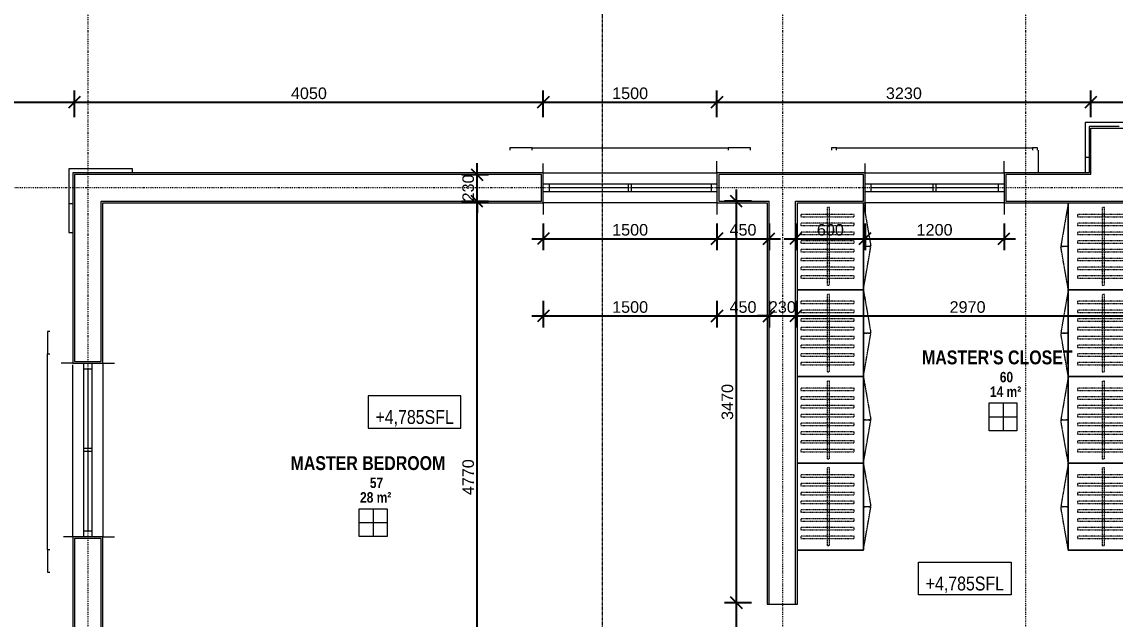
# Model space of a CAD drawing. Header units: millimetres. Extents: x -21051 to 202668, y -15646 to 13691.
# Drawn here: x 50818 to 60262, y 2766 to 7927 of the extents above; entities that cross this region are included whole.
import ezdxf

# ---------------------------------------------------------------- set-up
doc = ezdxf.new("R2010")
doc.units = ezdxf.units.MM
for name, pattern in [('Centre', [14.4, 3, -2.2, 7, -2.2]), ('Dash', [6, 4, -2]), ('Dash dot', [15.875, 6.35, -4.7625, 0, -4.7625]), ('TD_Dash', [4, 2, -2]), ('TD_Level Line', [8, 4, -2, 0, -2])]:
    doc.linetypes.add(name, pattern=pattern)
for name, color, linetype, lineweight in [('A-ANNO-DIMS', 211, 'Continuous', 9), ('A-AREA-IDEN', 2, 'Continuous', 9), ('A-DETL-GENF-HDLN', 1, 'TD_Dash', 5), ('A-DETL-MBND', 5, 'Continuous', 5), ('A-GLAZ', 151, 'Continuous', 5), ('A-WALL', 113, 'Continuous', 5), ('G-ANNO-DIMS', 111, 'Continuous', 9), ('G-ANNO-SYMB', 111, 'Continuous', 9), ('I-WALL', 2, 'Continuous', 5), ('Q-CASE', 31, 'Continuous', 5), ('Q-CASE-HDLN', 31, 'TD_Dash', 5), ('S-GRID', 1, 'Continuous', 9)]:
    doc.layers.add(name, color=color, linetype=linetype, lineweight=lineweight)
doc.layers.get('0').off()
doc.styles.add('Arial Narrow_1', font='ARIALN.TTF', dxfattribs={"height": 120})
doc.styles.add('Arial Narrow_B', font='ARIALNB.TTF', dxfattribs={"height": 90})
doc.styles.add('Arial Narrow_B_1', font='ARIALNB.TTF', dxfattribs={"height": 120})
doc.styles.add('Arial_3', font='arial.ttf', dxfattribs={"height": 100})
doc.dimstyles.new('Arial_1_0', dxfattribs={"dimscale": 304.8, "dimtxt": 102.02594, "dimasz": 0.328084, "dimexe": 0.328084, "dimexo": 0.0625, "dimgap": 0.082021, "dimtad": 1, "dimdec": 0, "dimzin": 0, "dimdsep": 46, "dimtxsty": 'Arial_3', "dimblk1": 'OBLIQUE', "dimblk2": 'OBLIQUE', "dimsah": 1, "dimcen": 0.09, "dimdle": 0.328084, "dimazin": 0, "dimtfac": 1, "dimtdec": 4, "dimtix": 1, "dimtmove": 0, "dimatfit": 3, "dimfxl": 0.492126, "dimfxlon": 1, "dimtvp": 1, "dimtolj": 1, "dimtzin": 0, "dimarcsym": 2})
doc.dimstyles.new('Arial_1_0_2', dxfattribs={"dimscale": 304.8, "dimtxt": 102.02594, "dimasz": 0.328084, "dimexe": 0.328084, "dimexo": 0.0625, "dimgap": 0.082021, "dimtad": 1, "dimdec": 0, "dimzin": 0, "dimdsep": 46, "dimtxsty": 'Arial_3', "dimblk1": 'OBLIQUE', "dimblk2": 'OBLIQUE', "dimsah": 1, "dimcen": 0.09, "dimdle": 0.328084, "dimazin": 0, "dimtfac": 1, "dimtdec": 4, "dimtix": 1, "dimtmove": 2, "dimatfit": 3, "dimfxl": 0.492126, "dimfxlon": 1, "dimtvp": 1, "dimtolj": 1, "dimtzin": 0, "dimarcsym": 2})

# ---------------------------------------------------------------- blocks, each defined once
blk = doc.blocks.new('Casement - 2L - 1500 X 1800-1200021-01_First floor')
at = {"layer": 'A-GLAZ'}
for p, q in [((-423.8, 130), (-423.8, 210)), ((1076.2, 130), (1076.2, 230)), ((-423.8, 35), (-373.8, 35)), ((-373.8, 35), (1026.2, 35)), ((-373.8, 35), (-373.8, -35)), ((313.2, 0), (-373.8, 0)), ((-373.8, 0), (-373.8, -15)), ((1026.2, 0), (339.2, 0)), ((1026.2, 35), (1026.2, -35)), ((1026.2, 35), (1076.2, 35)), ((-373.8, -35), (-423.8, -35)), ((1026.2, -35), (-373.8, -35)), ((1076.2, -35), (1026.2, -35)), ((-423.8, -130), (-423.8, -230)), ((1076.2, -130), (1076.2, -230))]:
    blk.add_line(p, q, dxfattribs=at)
at = {"layer": 'A-GLAZ', "linetype": 'Centre'}
for p, q in [((313.2, -35), (313.2, 35)), ((339.2, -35), (339.2, 35))]:
    blk.add_line(p, q, dxfattribs=at)
blk = doc.blocks.new('Wardrobe_Casework_17200 - Wardrobe_Casework_17200-899808-01_First floor')
at = {"layer": 'A-DETL-GENF-HDLN'}
for p, q in [((-72.8, -60), (-92.8, -60)), ((-92.8, -60), (-92.8, -520)), ((-72.8, -520), (-72.8, -60)), ((2.9, -60), (-17.1, -60)), ((-17.1, -60), (-17.1, -520)), ((2.9, -520), (2.9, -60)), ((78.6, -60), (58.6, -60)), ((58.6, -60), (58.6, -520)), ((78.6, -520), (78.6, -60)), ((154.3, -60), (134.3, -60)), ((134.3, -60), (134.3, -520)), ((154.3, -520), (154.3, -60)), ((230.1, -60), (210.1, -60)), ((210.1, -60), (210.1, -520)), ((230.1, -520), (230.1, -60)), ((305.8, -60), (285.8, -60)), ((285.8, -60), (285.8, -520)), ((305.8, -520), (305.8, -60)), ((381.5, -60), (361.5, -60)), ((361.5, -60), (361.5, -520)), ((381.5, -520), (381.5, -60)), ((457.2, -60), (437.2, -60)), ((437.2, -60), (437.2, -520)), ((457.2, -520), (457.2, -60)), ((677.2, -60), (657.2, -60)), ((657.2, -60), (657.2, -520)), ((677.2, -520), (677.2, -60)), ((752.9, -60), (732.9, -60)), ((732.9, -60), (732.9, -520)), ((752.9, -520), (752.9, -60)), ((828.6, -60), (808.6, -60)), ((808.6, -60), (808.6, -520)), ((828.6, -520), (828.6, -60)), ((904.3, -60), (884.3, -60)), ((884.3, -60), (884.3, -520)), ((904.3, -520), (904.3, -60)), ((980.1, -60), (960.1, -60)), ((960.1, -60), (960.1, -520)), ((980.1, -520), (980.1, -60)), ((1055.8, -60), (1035.8, -60)), ((1035.8, -60), (1035.8, -520)), ((1055.8, -520), (1055.8, -60)), ((1131.5, -60), (1111.5, -60)), ((1111.5, -60), (1111.5, -520)), ((1131.5, -520), (1131.5, -60)), ((1207.2, -60), (1187.2, -60)), ((1187.2, -60), (1187.2, -520)), ((1207.2, -520), (1207.2, -60)), ((517.2, -287.5), (-152.8, -287.5)), ((-152.8, -287.5), (-152.8, -307.5)), ((-152.8, -307.5), (517.2, -307.5)), ((517.2, -307.5), (517.2, -287.5)), ((1267.2, -287.5), (597.2, -287.5)), ((597.2, -287.5), (597.2, -307.5)), ((597.2, -307.5), (1267.2, -307.5)), ((1267.2, -307.5), (1267.2, -287.5)), ((-92.8, -520), (-72.8, -520)), ((-17.1, -520), (2.9, -520)), ((58.6, -520), (78.6, -520)), ((134.3, -520), (154.3, -520)), ((210.1, -520), (230.1, -520)), ((285.8, -520), (305.8, -520)), ((361.5, -520), (381.5, -520)), ((437.2, -520), (457.2, -520)), ((657.2, -520), (677.2, -520)), ((732.9, -520), (752.9, -520)), ((808.6, -520), (828.6, -520)), ((884.3, -520), (904.3, -520)), ((960.1, -520), (980.1, -520)), ((1035.8, -520), (1055.8, -520)), ((1111.5, -520), (1131.5, -520)), ((1187.2, -520), (1207.2, -520))]:
    blk.add_line(p, q, dxfattribs=at)
at = {"layer": 'Q-CASE', "linetype": 'Dash'}
for p, q in [((557.2, 0), (557.2, -600)), ((1307.2, -600), (1307.2, 0)), ((557.2, -600), (557.2, 0)), ((-192.8, -600), (557.2, -600)), ((-192.8, -600), (177.6, -663.9)), ((557.2, -600), (187.7, -663.9)), ((557.2, -600), (1307.2, -600)), ((557.2, -600), (927.6, -663.9)), ((1307.2, -600), (937.7, -663.9))]:
    blk.add_line(p, q, dxfattribs=at)
at = {"layer": 'Q-CASE'}
for p, q in [((557.2, -600), (557.2, 0)), ((1307.2, 0), (1307.2, -600)), ((557.2, 0), (557.2, -600)), ((557.2, -600), (-192.8, -600)), ((1307.2, -600), (557.2, -600))]:
    blk.add_line(p, q, dxfattribs=at)
at = {"layer": 'Q-CASE-HDLN'}
for centre, radius, start, end in [((-267.8, -600), 450, 351.8385, 0), ((557.2, -600), 375, 180, 189.80856), ((482.2, -600), 450, 351.8385, 0), ((1307.2, -600), 375, 180, 189.80856)]:
    blk.add_arc(centre, radius, start, end, dxfattribs=at)
blk = doc.blocks.new('Wardrobe_Casework_17200 - Wardrobe_Casework_17200-V6-01_First floor')
at = {"layer": 'A-DETL-GENF-HDLN'}
for p, q in [((-72.8, -60), (-92.8, -60)), ((-92.8, -60), (-92.8, -520)), ((-72.8, -520), (-72.8, -60)), ((2.9, -60), (-17.1, -60)), ((-17.1, -60), (-17.1, -520)), ((2.9, -520), (2.9, -60)), ((78.6, -60), (58.6, -60)), ((58.6, -60), (58.6, -520)), ((78.6, -520), (78.6, -60)), ((154.3, -60), (134.3, -60)), ((134.3, -60), (134.3, -520)), ((154.3, -520), (154.3, -60)), ((230.1, -60), (210.1, -60)), ((210.1, -60), (210.1, -520)), ((230.1, -520), (230.1, -60)), ((305.8, -60), (285.8, -60)), ((285.8, -60), (285.8, -520)), ((305.8, -520), (305.8, -60)), ((381.5, -60), (361.5, -60)), ((361.5, -60), (361.5, -520)), ((381.5, -520), (381.5, -60)), ((457.2, -60), (437.2, -60)), ((437.2, -60), (437.2, -520)), ((457.2, -520), (457.2, -60)), ((677.2, -60), (657.2, -60)), ((657.2, -60), (657.2, -520)), ((677.2, -520), (677.2, -60)), ((752.9, -60), (732.9, -60)), ((732.9, -60), (732.9, -520)), ((752.9, -520), (752.9, -60)), ((828.6, -60), (808.6, -60)), ((808.6, -60), (808.6, -520)), ((828.6, -520), (828.6, -60)), ((904.3, -60), (884.3, -60)), ((884.3, -60), (884.3, -520)), ((904.3, -520), (904.3, -60)), ((980.1, -60), (960.1, -60)), ((960.1, -60), (960.1, -520)), ((980.1, -520), (980.1, -60)), ((1055.8, -60), (1035.8, -60)), ((1035.8, -60), (1035.8, -520)), ((1055.8, -520), (1055.8, -60)), ((1131.5, -60), (1111.5, -60)), ((1111.5, -60), (1111.5, -520)), ((1131.5, -520), (1131.5, -60)), ((1207.2, -60), (1187.2, -60)), ((1187.2, -60), (1187.2, -520)), ((1207.2, -520), (1207.2, -60)), ((517.2, -287.5), (-152.8, -287.5)), ((-152.8, -287.5), (-152.8, -307.5)), ((-152.8, -307.5), (517.2, -307.5)), ((517.2, -307.5), (517.2, -287.5)), ((1267.2, -287.5), (597.2, -287.5)), ((597.2, -287.5), (597.2, -307.5)), ((597.2, -307.5), (1267.2, -307.5)), ((1267.2, -307.5), (1267.2, -287.5)), ((-92.8, -520), (-72.8, -520)), ((-17.1, -520), (2.9, -520)), ((58.6, -520), (78.6, -520)), ((134.3, -520), (154.3, -520)), ((210.1, -520), (230.1, -520)), ((285.8, -520), (305.8, -520)), ((361.5, -520), (381.5, -520)), ((437.2, -520), (457.2, -520)), ((657.2, -520), (677.2, -520)), ((732.9, -520), (752.9, -520)), ((808.6, -520), (828.6, -520)), ((884.3, -520), (904.3, -520)), ((960.1, -520), (980.1, -520)), ((1035.8, -520), (1055.8, -520)), ((1111.5, -520), (1131.5, -520)), ((1187.2, -520), (1207.2, -520))]:
    blk.add_line(p, q, dxfattribs=at)
at = {"layer": 'Q-CASE', "linetype": 'Dash'}
for p, q in [((557.2, 0), (557.2, -600)), ((1307.2, -600), (1307.2, 0)), ((-192.8, 0), (-192.8, -600)), ((557.2, -600), (557.2, 0)), ((-192.8, -600), (557.2, -600)), ((-192.8, -600), (177.6, -663.9)), ((557.2, -600), (187.7, -663.9)), ((557.2, -600), (1307.2, -600)), ((557.2, -600), (927.6, -663.9)), ((1307.2, -600), (937.7, -663.9))]:
    blk.add_line(p, q, dxfattribs=at)
at = {"layer": 'Q-CASE'}
for p, q in [((557.2, -600), (557.2, 0)), ((1307.2, 0), (1307.2, -600)), ((-192.8, -600), (-192.8, 0)), ((557.2, 0), (557.2, -600)), ((557.2, -600), (-192.8, -600)), ((1307.2, -600), (557.2, -600))]:
    blk.add_line(p, q, dxfattribs=at)
at = {"layer": 'Q-CASE-HDLN'}
for centre, radius, start, end in [((-267.8, -600), 450, 351.8385, 0), ((557.2, -600), 375, 180, 189.80856), ((482.2, -600), 450, 351.8385, 0), ((1307.2, -600), 375, 180, 189.80856)]:
    blk.add_arc(centre, radius, start, end, dxfattribs=at)
blk = doc.blocks.new('Wardrobe_Casework_17200 - Wardrobe_Casework_17200-1087042-01_First floor')
at = {"layer": 'A-DETL-GENF-HDLN'}
for p, q in [((-72.8, 520), (-92.8, 520)), ((-92.8, 520), (-92.8, 60)), ((-72.8, 60), (-72.8, 520)), ((2.9, 520), (-17.1, 520)), ((-17.1, 520), (-17.1, 60)), ((2.9, 60), (2.9, 520)), ((78.6, 520), (58.6, 520)), ((58.6, 520), (58.6, 60)), ((78.6, 60), (78.6, 520)), ((154.3, 520), (134.3, 520)), ((134.3, 520), (134.3, 60)), ((154.3, 60), (154.3, 520)), ((230.1, 520), (210.1, 520)), ((210.1, 520), (210.1, 60)), ((230.1, 60), (230.1, 520)), ((305.8, 520), (285.8, 520)), ((285.8, 520), (285.8, 60)), ((305.8, 60), (305.8, 520)), ((381.5, 520), (361.5, 520)), ((361.5, 520), (361.5, 60)), ((381.5, 60), (381.5, 520)), ((457.2, 520), (437.2, 520)), ((437.2, 520), (437.2, 60)), ((457.2, 60), (457.2, 520)), ((677.2, 520), (657.2, 520)), ((657.2, 520), (657.2, 60)), ((677.2, 60), (677.2, 520)), ((752.9, 520), (732.9, 520)), ((732.9, 520), (732.9, 60)), ((752.9, 60), (752.9, 520)), ((828.6, 520), (808.6, 520)), ((808.6, 520), (808.6, 60)), ((828.6, 60), (828.6, 520)), ((904.3, 520), (884.3, 520)), ((884.3, 520), (884.3, 60)), ((904.3, 60), (904.3, 520)), ((980.1, 520), (960.1, 520)), ((960.1, 520), (960.1, 60)), ((980.1, 60), (980.1, 520)), ((1055.8, 520), (1035.8, 520)), ((1035.8, 520), (1035.8, 60)), ((1055.8, 60), (1055.8, 520)), ((1131.5, 520), (1111.5, 520)), ((1111.5, 520), (1111.5, 60)), ((1131.5, 60), (1131.5, 520)), ((1207.2, 520), (1187.2, 520)), ((1187.2, 520), (1187.2, 60)), ((1207.2, 60), (1207.2, 520)), ((-152.8, 307.5), (-152.8, 287.5)), ((517.2, 307.5), (-152.8, 307.5)), ((-152.8, 287.5), (517.2, 287.5)), ((517.2, 287.5), (517.2, 307.5)), ((597.2, 307.5), (597.2, 287.5)), ((1267.2, 307.5), (597.2, 307.5)), ((597.2, 287.5), (1267.2, 287.5)), ((1267.2, 287.5), (1267.2, 307.5)), ((-92.8, 60), (-72.8, 60)), ((-17.1, 60), (2.9, 60)), ((58.6, 60), (78.6, 60)), ((134.3, 60), (154.3, 60)), ((210.1, 60), (230.1, 60)), ((285.8, 60), (305.8, 60)), ((361.5, 60), (381.5, 60)), ((437.2, 60), (457.2, 60)), ((657.2, 60), (677.2, 60)), ((732.9, 60), (752.9, 60)), ((808.6, 60), (828.6, 60)), ((884.3, 60), (904.3, 60)), ((960.1, 60), (980.1, 60)), ((1035.8, 60), (1055.8, 60)), ((1111.5, 60), (1131.5, 60)), ((1187.2, 60), (1207.2, 60))]:
    blk.add_line(p, q, dxfattribs=at)
at = {"layer": 'Q-CASE', "linetype": 'Dash'}
for p, q in [((-192.8, 600), (177.6, 663.9)), ((557.2, 600), (187.7, 663.9)), ((557.2, 600), (927.6, 663.9)), ((1307.2, 600), (937.7, 663.9)), ((-192.8, 600), (557.2, 600)), ((557.2, 600), (1307.2, 600)), ((557.2, 30), (557.2, 600)), ((557.2, 600), (557.2, 30)), ((1307.2, 600), (1307.2, 30))]:
    blk.add_line(p, q, dxfattribs=at)
at = {"layer": 'Q-CASE'}
for p, q in [((557.2, 600), (-192.8, 600)), ((557.2, 600), (557.2, 30)), ((1307.2, 600), (557.2, 600)), ((557.2, 30), (557.2, 600)), ((1307.2, 30), (1307.2, 600))]:
    blk.add_line(p, q, dxfattribs=at)
at = {"layer": 'Q-CASE-HDLN'}
for centre, radius, start, end in [((-267.8, 600), 450, 360, 8.1615), ((557.2, 600), 375, 170.19144, 180), ((482.2, 600), 450, 360, 8.1615), ((1307.2, 600), 375, 170.19144, 180)]:
    blk.add_arc(centre, radius, start, end, dxfattribs=at)
blk = doc.blocks.new('Wardrobe_Casework_17200 - Wardrobe_Casework_17200-V7-01_First floor')
at = {"layer": 'A-DETL-GENF-HDLN'}
for p, q in [((-72.8, 520), (-92.8, 520)), ((-92.8, 520), (-92.8, 60)), ((-72.8, 60), (-72.8, 520)), ((2.9, 520), (-17.1, 520)), ((-17.1, 520), (-17.1, 60)), ((2.9, 60), (2.9, 520)), ((78.6, 520), (58.6, 520)), ((58.6, 520), (58.6, 60)), ((78.6, 60), (78.6, 520)), ((154.3, 520), (134.3, 520)), ((134.3, 520), (134.3, 60)), ((154.3, 60), (154.3, 520)), ((230.1, 520), (210.1, 520)), ((210.1, 520), (210.1, 60)), ((230.1, 60), (230.1, 520)), ((305.8, 520), (285.8, 520)), ((285.8, 520), (285.8, 60)), ((305.8, 60), (305.8, 520)), ((381.5, 520), (361.5, 520)), ((361.5, 520), (361.5, 60)), ((381.5, 60), (381.5, 520)), ((457.2, 520), (437.2, 520)), ((437.2, 520), (437.2, 60)), ((457.2, 60), (457.2, 520)), ((677.2, 520), (657.2, 520)), ((657.2, 520), (657.2, 60)), ((677.2, 60), (677.2, 520)), ((752.9, 520), (732.9, 520)), ((732.9, 520), (732.9, 60)), ((752.9, 60), (752.9, 520)), ((828.6, 520), (808.6, 520)), ((808.6, 520), (808.6, 60)), ((828.6, 60), (828.6, 520)), ((904.3, 520), (884.3, 520)), ((884.3, 520), (884.3, 60)), ((904.3, 60), (904.3, 520)), ((980.1, 520), (960.1, 520)), ((960.1, 520), (960.1, 60)), ((980.1, 60), (980.1, 520)), ((1055.8, 520), (1035.8, 520)), ((1035.8, 520), (1035.8, 60)), ((1055.8, 60), (1055.8, 520)), ((1131.5, 520), (1111.5, 520)), ((1111.5, 520), (1111.5, 60)), ((1131.5, 60), (1131.5, 520)), ((1207.2, 520), (1187.2, 520)), ((1187.2, 520), (1187.2, 60)), ((1207.2, 60), (1207.2, 520)), ((-152.8, 307.5), (-152.8, 287.5)), ((517.2, 307.5), (-152.8, 307.5)), ((-152.8, 287.5), (517.2, 287.5)), ((517.2, 287.5), (517.2, 307.5)), ((597.2, 307.5), (597.2, 287.5)), ((1267.2, 307.5), (597.2, 307.5)), ((597.2, 287.5), (1267.2, 287.5)), ((1267.2, 287.5), (1267.2, 307.5)), ((-92.8, 60), (-72.8, 60)), ((-17.1, 60), (2.9, 60)), ((58.6, 60), (78.6, 60)), ((134.3, 60), (154.3, 60)), ((210.1, 60), (230.1, 60)), ((285.8, 60), (305.8, 60)), ((361.5, 60), (381.5, 60)), ((437.2, 60), (457.2, 60)), ((657.2, 60), (677.2, 60)), ((732.9, 60), (752.9, 60)), ((808.6, 60), (828.6, 60)), ((884.3, 60), (904.3, 60)), ((960.1, 60), (980.1, 60)), ((1035.8, 60), (1055.8, 60)), ((1111.5, 60), (1131.5, 60)), ((1187.2, 60), (1207.2, 60))]:
    blk.add_line(p, q, dxfattribs=at)
at = {"layer": 'Q-CASE', "linetype": 'Dash'}
for p, q in [((-192.8, 600), (177.6, 663.9)), ((557.2, 600), (187.7, 663.9)), ((557.2, 600), (927.6, 663.9)), ((1307.2, 600), (937.7, 663.9)), ((-192.8, 600), (557.2, 600)), ((-192.8, 30), (-192.8, 600)), ((557.2, 600), (1307.2, 600)), ((557.2, 30), (557.2, 600)), ((557.2, 600), (557.2, 30)), ((1307.2, 600), (1307.2, 30))]:
    blk.add_line(p, q, dxfattribs=at)
at = {"layer": 'Q-CASE'}
for p, q in [((-192.8, 600), (-192.8, 30)), ((557.2, 600), (-192.8, 600)), ((557.2, 600), (557.2, 30)), ((1307.2, 600), (557.2, 600)), ((557.2, 30), (557.2, 600)), ((1307.2, 30), (1307.2, 600))]:
    blk.add_line(p, q, dxfattribs=at)
at = {"layer": 'Q-CASE-HDLN'}
for centre, radius, start, end in [((-267.8, 600), 450, 360, 8.1615), ((557.2, 600), 375, 170.19144, 180), ((482.2, 600), 450, 360, 8.1615), ((1307.2, 600), 375, 170.19144, 180)]:
    blk.add_arc(centre, radius, start, end, dxfattribs=at)
blk = doc.blocks.new('Casement - 2L - 1500 X 1800-1172774-01_First floor')
at = {"layer": 'A-GLAZ'}
for p, q in [((-423.8, 130), (-423.8, 210)), ((1076.2, 130), (1076.2, 230)), ((-423.8, 35), (-373.8, 35)), ((-373.8, 35), (1026.2, 35)), ((-373.8, 35), (-373.8, -35)), ((313.2, 0), (-373.8, 0)), ((-373.8, 0), (-373.8, -15)), ((1026.2, 0), (339.2, 0)), ((1026.2, 35), (1026.2, -35)), ((1026.2, 35), (1076.2, 35)), ((-373.8, -35), (-423.8, -35)), ((1026.2, -35), (-373.8, -35)), ((1076.2, -35), (1026.2, -35)), ((-423.8, -130), (-423.8, -230)), ((1076.2, -130), (1076.2, -230))]:
    blk.add_line(p, q, dxfattribs=at)
at = {"layer": 'A-GLAZ', "linetype": 'Centre'}
for p, q in [((313.2, -35), (313.2, 35)), ((339.2, -35), (339.2, 35))]:
    blk.add_line(p, q, dxfattribs=at)
blk = doc.blocks.new('Casement - 2L - 900 toilet-917322-01_First floor')
at = {"layer": 'A-GLAZ'}
for p, q in [((-273.8, 130), (-273.8, 210)), ((926.2, 130), (926.2, 230)), ((-273.8, 35), (-223.8, 35)), ((-223.8, 35), (876.2, 35)), ((-223.8, 35), (-223.8, -35)), ((313.2, 0), (-223.8, 0)), ((-223.8, 0), (-223.8, -15)), ((876.2, 35), (876.2, -35)), ((876.2, 35), (926.2, 35)), ((-223.8, -35), (-273.8, -35)), ((876.2, -35), (-223.8, -35)), ((876.2, 0), (339.2, 0)), ((926.2, -35), (876.2, -35)), ((-273.8, -130), (-273.8, -230)), ((926.2, -130), (926.2, -230))]:
    blk.add_line(p, q, dxfattribs=at)
at = {"layer": 'A-GLAZ', "linetype": 'Centre'}
for p, q in [((313.2, -35), (313.2, 35)), ((339.2, -35), (339.2, 35))]:
    blk.add_line(p, q, dxfattribs=at)
blk = doc.blocks.new('hood 7 - hood 1-1195345-01_First floor')
at = {"layer": 'A-DETL-MBND'}
for p, q in [((2658.4, 12912.8), (4352, 12968.5)), ((4544.9, 12974.8), (4352, 12968.5)), ((4352, 12968.5), (4352.6, 12948.5)), ((4545.5, 12954.8), (4544.9, 12974.8)), ((2658.4, 12912.8), (2465.4, 12906.5)), ((2465.4, 12906.5), (2466.1, 12886.5)), ((2659, 12892.8), (2658.4, 12912.8))]:
    blk.add_line(p, q, dxfattribs=at)
blk = doc.blocks.new('hood 3 - hood 1-1197640-01_First floor')
at = {"layer": 'A-DETL-MBND'}
for p, q in [((6183.4, 11440.6), (6163.4, 11440)), ((6189.7, 11247.7), (6183.4, 11440.6)), ((6169.7, 11247), (6189.7, 11247.7)), ((6189.7, 11247.7), (6245.4, 9554.1)), ((6245.4, 9554.1), (6225.4, 9553.4)), ((6251.8, 9361.2), (6245.4, 9554.1)), ((6231.8, 9360.5), (6251.8, 9361.2))]:
    blk.add_line(p, q, dxfattribs=at)
blk = doc.blocks.new('hood 40 - hood 1-1226375-01_First floor')
at = {"layer": 'A-DETL-MBND'}
for p, q in [((6156.6, 12255.2), (6136.6, 12254.5)), ((6138, 12211.5), (6158, 12212.2)), ((6158, 12212.2), (6156.6, 12255.2)), ((6158, 12212.2), (6213.7, 10518.6)), ((6213.7, 10518.6), (6193.7, 10517.9)), ((6215.1, 10475.6), (6213.7, 10518.6)), ((5998, 10461), (6195.4, 10467.5)), ((6195.1, 10474.9), (6215.1, 10475.6))]:
    blk.add_line(p, q, dxfattribs=at)
blk = doc.blocks.new('brick facing edge - brick facing edge-1233025-01_First floor')
at = {"layer": 'A-WALL'}
for p, q in [((5655, 12828.7), (5405.1, 12820.5)), ((5405.1, 12820.5), (5406.3, 12785.5)), ((5954.8, 12838.6), (5655, 12828.7)), ((5655, 12828.7), (5656.1, 12793.7)), ((5972.9, 12288.9), (5954.8, 12838.6)), ((5937.9, 12287.7), (5972.9, 12288.9)), ((6343.3, 4066.6), (6208.3, 4062.2)), ((6643.1, 4076.5), (6343.3, 4066.6)), ((6343.3, 4066.6), (6344.4, 4031.6)), ((6659.3, 3584.2), (6643.1, 4076.5))]:
    blk.add_line(p, q, dxfattribs=at)
blk = doc.blocks.new('Room Tag B - Medium_rfaX - Name and Number-1261570-01_First floor')
at = {"layer": 'A-AREA-IDEN'}
for p, q in [((-2.752, -5.004), (-2.752, -2.604)), ((-2.752, -2.604), (-0.352, -2.604)), ((-1.552, -2.604), (-1.552, -5.004)), ((-0.352, -2.604), (-0.352, -5.004)), ((-2.752, -3.804), (-0.352, -3.804)), ((-0.352, -5.004), (-2.752, -5.004))]:
    blk.add_line(p, q, dxfattribs=at)
blk = doc.blocks.new('_Oblique')
at = {"color": 0, "linetype": 'ByBlock', "lineweight": -2}
blk.add_line((-0.5, -0.5), (0.5, 0.5), dxfattribs=at)
blk = doc.blocks.new('*D896')
at = {"layer": 'A-ANNO-DIMS', "color": 0, "lineweight": -2, "transparency": 16777216}
for p, q in [((46982, 7102.4), (46982, 7333.4)), ((51272, 7102.4), (51272, 7333.4)), ((46882, 7233.4), (51372, 7233.4))]:
    blk.add_line(p, q, dxfattribs=at)
at = {"layer": 'Defpoints', "color": 0, "transparency": 16777216}
for p in [(51272, 7233.4), (46982, 7083.4), (51272, 7083.4)]:
    blk.add_point(p, dxfattribs=at)
at = {"layer": 'A-ANNO-DIMS', "color": 0, "lineweight": -2, "transparency": 16777216, "xscale": 100, "yscale": 100, "zscale": 100, "rotation": 180}
blk.add_blockref('_Oblique', (46982, 7233.4), dxfattribs=at)
at = {"layer": 'A-ANNO-DIMS', "color": 0, "lineweight": -2, "transparency": 16777216, "xscale": 100, "yscale": 100, "zscale": 100}
blk.add_blockref('_Oblique', (51272, 7233.4), dxfattribs=at)
at = {"layer": 'A-ANNO-DIMS', "color": 0, "transparency": 16777216, "insert": (49127, 7309.4), "char_height": 100, "width": 369.177, "attachment_point": 5, "style": 'Arial_3'}
blk.add_mtext('\\A1;4290', dxfattribs=at)
blk = doc.blocks.new('*D897')
at = {"layer": 'A-ANNO-DIMS', "color": 0, "lineweight": -2, "transparency": 16777216}
for p, q in [((51272, 7102.4), (51272, 7333.4)), ((55322, 7102.4), (55322, 7333.4)), ((51172, 7233.4), (55422, 7233.4))]:
    blk.add_line(p, q, dxfattribs=at)
at = {"layer": 'Defpoints', "color": 0, "transparency": 16777216}
for p in [(55322, 7233.4), (51272, 7083.4), (55322, 7083.4)]:
    blk.add_point(p, dxfattribs=at)
at = {"layer": 'A-ANNO-DIMS', "color": 0, "lineweight": -2, "transparency": 16777216, "xscale": 100, "yscale": 100, "zscale": 100, "rotation": 180}
blk.add_blockref('_Oblique', (51272, 7233.4), dxfattribs=at)
at = {"layer": 'A-ANNO-DIMS', "color": 0, "lineweight": -2, "transparency": 16777216, "xscale": 100, "yscale": 100, "zscale": 100}
blk.add_blockref('_Oblique', (55322, 7233.4), dxfattribs=at)
at = {"layer": 'A-ANNO-DIMS', "color": 0, "transparency": 16777216, "insert": (53297, 7309.4), "char_height": 100, "width": 369.177, "attachment_point": 5, "style": 'Arial_3'}
blk.add_mtext('\\A1;4050', dxfattribs=at)
blk = doc.blocks.new('*D898')
at = {"layer": 'A-ANNO-DIMS', "color": 0, "lineweight": -2, "transparency": 16777216}
for p, q in [((55322, 7102.4), (55322, 7333.4)), ((56822, 7102.4), (56822, 7333.4)), ((55222, 7233.4), (56922, 7233.4))]:
    blk.add_line(p, q, dxfattribs=at)
at = {"layer": 'Defpoints', "color": 0, "transparency": 16777216}
for p in [(56822, 7233.4), (55322, 7083.4), (56822, 7083.4)]:
    blk.add_point(p, dxfattribs=at)
at = {"layer": 'A-ANNO-DIMS', "color": 0, "lineweight": -2, "transparency": 16777216, "xscale": 100, "yscale": 100, "zscale": 100, "rotation": 180}
blk.add_blockref('_Oblique', (55322, 7233.4), dxfattribs=at)
at = {"layer": 'A-ANNO-DIMS', "color": 0, "lineweight": -2, "transparency": 16777216, "xscale": 100, "yscale": 100, "zscale": 100}
blk.add_blockref('_Oblique', (56822, 7233.4), dxfattribs=at)
at = {"layer": 'A-ANNO-DIMS', "color": 0, "transparency": 16777216, "insert": (56072, 7309.4), "char_height": 100, "width": 369.177, "attachment_point": 5, "style": 'Arial_3'}
blk.add_mtext('\\A1;1500', dxfattribs=at)
blk = doc.blocks.new('*D899')
at = {"layer": 'A-ANNO-DIMS', "color": 0, "lineweight": -2, "transparency": 16777216}
for p, q in [((56822, 7102.4), (56822, 7333.4)), ((60052, 7102.4), (60052, 7333.4)), ((56722, 7233.4), (60152, 7233.4))]:
    blk.add_line(p, q, dxfattribs=at)
at = {"layer": 'Defpoints', "color": 0, "transparency": 16777216}
for p in [(60052, 7233.4), (56822, 7083.4), (60052, 7083.4)]:
    blk.add_point(p, dxfattribs=at)
at = {"layer": 'A-ANNO-DIMS', "color": 0, "lineweight": -2, "transparency": 16777216, "xscale": 100, "yscale": 100, "zscale": 100, "rotation": 180}
blk.add_blockref('_Oblique', (56822, 7233.4), dxfattribs=at)
at = {"layer": 'A-ANNO-DIMS', "color": 0, "lineweight": -2, "transparency": 16777216, "xscale": 100, "yscale": 100, "zscale": 100}
blk.add_blockref('_Oblique', (60052, 7233.4), dxfattribs=at)
at = {"layer": 'A-ANNO-DIMS', "color": 0, "transparency": 16777216, "insert": (58437, 7309.5), "char_height": 100, "width": 369.177, "attachment_point": 5, "style": 'Arial_3'}
blk.add_mtext('\\A1;3230', dxfattribs=at)
blk = doc.blocks.new('*D900')
at = {"layer": 'A-ANNO-DIMS', "color": 0, "lineweight": -2, "transparency": 16777216}
for p, q in [((60052, 7102.4), (60052, 7333.4)), ((60962, 7102.4), (60962, 7333.4)), ((59952, 7233.4), (61062, 7233.4))]:
    blk.add_line(p, q, dxfattribs=at)
at = {"layer": 'Defpoints', "color": 0, "transparency": 16777216}
for p in [(60962, 7233.4), (60052, 7083.4), (60962, 7083.4)]:
    blk.add_point(p, dxfattribs=at)
at = {"layer": 'A-ANNO-DIMS', "color": 0, "lineweight": -2, "transparency": 16777216, "xscale": 100, "yscale": 100, "zscale": 100, "rotation": 180}
blk.add_blockref('_Oblique', (60052, 7233.4), dxfattribs=at)
at = {"layer": 'A-ANNO-DIMS', "color": 0, "lineweight": -2, "transparency": 16777216, "xscale": 100, "yscale": 100, "zscale": 100}
blk.add_blockref('_Oblique', (60962, 7233.4), dxfattribs=at)
at = {"layer": 'A-ANNO-DIMS', "color": 0, "transparency": 16777216, "insert": (60507, 7309.4), "char_height": 100, "width": 276.883, "attachment_point": 5, "style": 'Arial_3'}
blk.add_mtext('\\A1;910', dxfattribs=at)
blk = doc.blocks.new('*D907')
at = {"layer": 'A-ANNO-DIMS', "color": 0, "lineweight": -2, "transparency": 16777216}
for p, q in [((55322, 5517.1), (55322, 5286.1)), ((56822, 5517.1), (56822, 5286.1)), ((55222, 5386.1), (56922, 5386.1))]:
    blk.add_line(p, q, dxfattribs=at)
at = {"layer": 'Defpoints', "color": 0, "transparency": 16777216}
for p in [(55322, 5536.1), (56822, 5536.1), (56822, 5386.1)]:
    blk.add_point(p, dxfattribs=at)
at = {"layer": 'A-ANNO-DIMS', "color": 0, "lineweight": -2, "transparency": 16777216, "xscale": 100, "yscale": 100, "zscale": 100, "rotation": 180}
blk.add_blockref('_Oblique', (55322, 5386.1), dxfattribs=at)
at = {"layer": 'A-ANNO-DIMS', "color": 0, "lineweight": -2, "transparency": 16777216, "xscale": 100, "yscale": 100, "zscale": 100}
blk.add_blockref('_Oblique', (56822, 5386.1), dxfattribs=at)
at = {"layer": 'A-ANNO-DIMS', "color": 0, "transparency": 16777216, "insert": (56072, 5462.2), "char_height": 100, "width": 369.177, "attachment_point": 5, "style": 'Arial_3'}
blk.add_mtext('\\A1;1500', dxfattribs=at)
blk = doc.blocks.new('*D908')
at = {"layer": 'A-ANNO-DIMS', "color": 0, "lineweight": -2, "transparency": 16777216}
for p, q in [((56822, 5517.1), (56822, 5286.1)), ((57272, 5517.1), (57272, 5286.1)), ((56722, 5386.1), (57372, 5386.1))]:
    blk.add_line(p, q, dxfattribs=at)
at = {"layer": 'Defpoints', "color": 0, "transparency": 16777216}
for p in [(56822, 5536.1), (57272, 5536.1), (57272, 5386.1)]:
    blk.add_point(p, dxfattribs=at)
at = {"layer": 'A-ANNO-DIMS', "color": 0, "lineweight": -2, "transparency": 16777216, "xscale": 100, "yscale": 100, "zscale": 100, "rotation": 180}
blk.add_blockref('_Oblique', (56822, 5386.1), dxfattribs=at)
at = {"layer": 'A-ANNO-DIMS', "color": 0, "lineweight": -2, "transparency": 16777216, "xscale": 100, "yscale": 100, "zscale": 100}
blk.add_blockref('_Oblique', (57272, 5386.1), dxfattribs=at)
at = {"layer": 'A-ANNO-DIMS', "color": 0, "transparency": 16777216, "insert": (57047, 5462.2), "char_height": 100, "width": 276.883, "attachment_point": 5, "style": 'Arial_3'}
blk.add_mtext('\\A1;450', dxfattribs=at)
blk = doc.blocks.new('*D909')
at = {"layer": 'A-ANNO-DIMS', "color": 0, "lineweight": -2, "transparency": 16777216}
for p, q in [((57272, 5517.1), (57272, 5286.1)), ((57502, 5517.1), (57502, 5286.1)), ((57272, 5386.1), (57172, 5386.1)), ((57272, 5386.1), (57502, 5386.1)), ((57502, 5386.1), (57602, 5386.1))]:
    blk.add_line(p, q, dxfattribs=at)
at = {"layer": 'Defpoints', "color": 0, "transparency": 16777216}
for p in [(57272, 5536.1), (57502, 5536.1), (57502, 5386.1)]:
    blk.add_point(p, dxfattribs=at)
at = {"layer": 'A-ANNO-DIMS', "color": 0, "lineweight": -2, "transparency": 16777216, "xscale": 100, "yscale": 100, "zscale": 100}
blk.add_blockref('_Oblique', (57272, 5386.1), dxfattribs=at)
at = {"layer": 'A-ANNO-DIMS', "color": 0, "lineweight": -2, "transparency": 16777216, "xscale": 100, "yscale": 100, "zscale": 100, "rotation": 180}
blk.add_blockref('_Oblique', (57502, 5386.1), dxfattribs=at)
at = {"layer": 'A-ANNO-DIMS', "color": 0, "transparency": 16777216, "insert": (57387, 5462.2), "char_height": 100, "width": 276.883, "attachment_point": 5, "style": 'Arial_3'}
blk.add_mtext('\\A1;230', dxfattribs=at)
blk = doc.blocks.new('*D910')
at = {"layer": 'A-ANNO-DIMS', "color": 0, "lineweight": -2, "transparency": 16777216}
for p, q in [((57502, 5517.1), (57502, 5286.1)), ((60472, 5517.1), (60472, 5286.1)), ((57402, 5386.1), (60572, 5386.1))]:
    blk.add_line(p, q, dxfattribs=at)
at = {"layer": 'Defpoints', "color": 0, "transparency": 16777216}
for p in [(57502, 5536.1), (60472, 5536.1), (60472, 5386.1)]:
    blk.add_point(p, dxfattribs=at)
at = {"layer": 'A-ANNO-DIMS', "color": 0, "lineweight": -2, "transparency": 16777216, "xscale": 100, "yscale": 100, "zscale": 100, "rotation": 180}
blk.add_blockref('_Oblique', (57502, 5386.1), dxfattribs=at)
at = {"layer": 'A-ANNO-DIMS', "color": 0, "lineweight": -2, "transparency": 16777216, "xscale": 100, "yscale": 100, "zscale": 100}
blk.add_blockref('_Oblique', (60472, 5386.1), dxfattribs=at)
at = {"layer": 'A-ANNO-DIMS', "color": 0, "transparency": 16777216, "insert": (58987, 5462.2), "char_height": 100, "width": 369.177, "attachment_point": 5, "style": 'Arial_3'}
blk.add_mtext('\\A1;2970', dxfattribs=at)
blk = doc.blocks.new('*D971')
at = {"layer": 'A-ANNO-DIMS', "color": 0, "lineweight": -2, "transparency": 16777216}
for p, q in [((57502, 6184.5), (57502, 5953.6)), ((58102, 6184.5), (58102, 5953.6)), ((57402, 6053.6), (58202, 6053.6))]:
    blk.add_line(p, q, dxfattribs=at)
at = {"layer": 'Defpoints', "color": 0, "transparency": 16777216}
for p in [(57502, 6203.6), (58102, 6203.6), (58102, 6053.6)]:
    blk.add_point(p, dxfattribs=at)
at = {"layer": 'A-ANNO-DIMS', "color": 0, "lineweight": -2, "transparency": 16777216, "xscale": 100, "yscale": 100, "zscale": 100, "rotation": 180}
blk.add_blockref('_Oblique', (57502, 6053.6), dxfattribs=at)
at = {"layer": 'A-ANNO-DIMS', "color": 0, "lineweight": -2, "transparency": 16777216, "xscale": 100, "yscale": 100, "zscale": 100}
blk.add_blockref('_Oblique', (58102, 6053.6), dxfattribs=at)
at = {"layer": 'A-ANNO-DIMS', "color": 0, "transparency": 16777216, "insert": (57802, 6129.6), "char_height": 100, "width": 276.883, "attachment_point": 5, "style": 'Arial_3'}
blk.add_mtext('\\A1;600', dxfattribs=at)
blk = doc.blocks.new('*D972')
at = {"layer": 'A-ANNO-DIMS', "color": 0, "lineweight": -2, "transparency": 16777216}
for p, q in [((58102, 6184.5), (58102, 5953.6)), ((59302, 6184.5), (59302, 5953.6)), ((58002, 6053.6), (59402, 6053.6))]:
    blk.add_line(p, q, dxfattribs=at)
at = {"layer": 'Defpoints', "color": 0, "transparency": 16777216}
for p in [(58102, 6203.6), (59302, 6203.6), (59302, 6053.6)]:
    blk.add_point(p, dxfattribs=at)
at = {"layer": 'A-ANNO-DIMS', "color": 0, "lineweight": -2, "transparency": 16777216, "xscale": 100, "yscale": 100, "zscale": 100, "rotation": 180}
blk.add_blockref('_Oblique', (58102, 6053.6), dxfattribs=at)
at = {"layer": 'A-ANNO-DIMS', "color": 0, "lineweight": -2, "transparency": 16777216, "xscale": 100, "yscale": 100, "zscale": 100}
blk.add_blockref('_Oblique', (59302, 6053.6), dxfattribs=at)
at = {"layer": 'A-ANNO-DIMS', "color": 0, "transparency": 16777216, "insert": (58702, 6129.6), "char_height": 100, "width": 369.177, "attachment_point": 5, "style": 'Arial_3'}
blk.add_mtext('\\A1;1200', dxfattribs=at)
blk = doc.blocks.new('*D973')
at = {"layer": 'A-ANNO-DIMS', "color": 0, "lineweight": -2, "transparency": 16777216}
for p, q in [((55322, 6184.5), (55322, 5953.6)), ((56822, 6184.5), (56822, 5953.6)), ((55222, 6053.6), (56922, 6053.6))]:
    blk.add_line(p, q, dxfattribs=at)
at = {"layer": 'Defpoints', "color": 0, "transparency": 16777216}
for p in [(55322, 6203.6), (56822, 6203.6), (56822, 6053.6)]:
    blk.add_point(p, dxfattribs=at)
at = {"layer": 'A-ANNO-DIMS', "color": 0, "lineweight": -2, "transparency": 16777216, "xscale": 100, "yscale": 100, "zscale": 100, "rotation": 180}
blk.add_blockref('_Oblique', (55322, 6053.6), dxfattribs=at)
at = {"layer": 'A-ANNO-DIMS', "color": 0, "lineweight": -2, "transparency": 16777216, "xscale": 100, "yscale": 100, "zscale": 100}
blk.add_blockref('_Oblique', (56822, 6053.6), dxfattribs=at)
at = {"layer": 'A-ANNO-DIMS', "color": 0, "transparency": 16777216, "insert": (56072, 6129.6), "char_height": 100, "width": 369.177, "attachment_point": 5, "style": 'Arial_3'}
blk.add_mtext('\\A1;1500', dxfattribs=at)
blk = doc.blocks.new('*D974')
at = {"layer": 'A-ANNO-DIMS', "color": 0, "lineweight": -2, "transparency": 16777216}
for p, q in [((56822, 6184.5), (56822, 5953.6)), ((57272, 6184.5), (57272, 5953.6)), ((56722, 6053.6), (57372, 6053.6))]:
    blk.add_line(p, q, dxfattribs=at)
at = {"layer": 'Defpoints', "color": 0, "transparency": 16777216}
for p in [(56822, 6203.6), (57272, 6203.6), (57272, 6053.6)]:
    blk.add_point(p, dxfattribs=at)
at = {"layer": 'A-ANNO-DIMS', "color": 0, "lineweight": -2, "transparency": 16777216, "xscale": 100, "yscale": 100, "zscale": 100, "rotation": 180}
blk.add_blockref('_Oblique', (56822, 6053.6), dxfattribs=at)
at = {"layer": 'A-ANNO-DIMS', "color": 0, "lineweight": -2, "transparency": 16777216, "xscale": 100, "yscale": 100, "zscale": 100}
blk.add_blockref('_Oblique', (57272, 6053.6), dxfattribs=at)
at = {"layer": 'A-ANNO-DIMS', "color": 0, "transparency": 16777216, "insert": (57047, 6129.6), "char_height": 100, "width": 276.883, "attachment_point": 5, "style": 'Arial_3'}
blk.add_mtext('\\A1;450', dxfattribs=at)
blk = doc.blocks.new('*D1120')
at = {"layer": 'A-ANNO-DIMS', "color": 0, "lineweight": -2, "transparency": 16777216}
for p, q in [((54749.5, 1507.3), (54749.5, 6477.3)), ((54618.5, 6377.3), (54849.5, 6377.3)), ((54618.5, 1607.3), (54849.5, 1607.3))]:
    blk.add_line(p, q, dxfattribs=at)
at = {"layer": 'Defpoints', "color": 0, "transparency": 16777216}
for p in [(54599.5, 6377.3), (54749.5, 6377.3), (54599.5, 1607.3)]:
    blk.add_point(p, dxfattribs=at)
at = {"layer": 'A-ANNO-DIMS', "color": 0, "lineweight": -2, "transparency": 16777216, "xscale": 100, "yscale": 100, "zscale": 100}
for p, rotation in [((54749.5, 6377.3), 90), ((54749.5, 1607.3), 270)]:
    blk.add_blockref('_Oblique', p, dxfattribs=dict(at, rotation=rotation))
at = {"layer": 'A-ANNO-DIMS', "color": 0, "transparency": 16777216, "insert": (54673.4, 3992.3), "char_height": 100, "width": 369.177, "attachment_point": 5, "rotation": 90, "style": 'Arial_3'}
blk.add_mtext('\\A1;4770', dxfattribs=at)
blk = doc.blocks.new('*D1121')
at = {"layer": 'A-ANNO-DIMS', "color": 0, "lineweight": -2, "transparency": 16777216}
for p, q in [((54749.5, 6607.3), (54749.5, 6707.3)), ((54618.5, 6607.3), (54849.5, 6607.3)), ((54749.5, 6377.3), (54749.5, 6607.3)), ((54618.5, 6377.3), (54849.5, 6377.3)), ((54749.5, 6377.3), (54749.5, 6277.3))]:
    blk.add_line(p, q, dxfattribs=at)
at = {"layer": 'Defpoints', "color": 0, "transparency": 16777216}
for p in [(54599.5, 6607.3), (54749.5, 6607.3), (54599.5, 6377.3)]:
    blk.add_point(p, dxfattribs=at)
at = {"layer": 'A-ANNO-DIMS', "color": 0, "lineweight": -2, "transparency": 16777216, "xscale": 100, "yscale": 100, "zscale": 100}
for p, rotation in [((54749.5, 6607.3), 270), ((54749.5, 6377.3), 90)]:
    blk.add_blockref('_Oblique', p, dxfattribs=dict(at, rotation=rotation))
at = {"layer": 'A-ANNO-DIMS', "color": 0, "transparency": 16777216, "insert": (54673.4, 6492.3), "char_height": 100, "width": 276.883, "attachment_point": 5, "rotation": 90, "style": 'Arial_3'}
blk.add_mtext('\\A1;230', dxfattribs=at)
blk = doc.blocks.new('*D1135')
at = {"layer": 'A-ANNO-DIMS', "color": 0, "lineweight": -2, "transparency": 16777216}
for p, q in [((56988.6, 6477.3), (56988.6, 2807.3)), ((57119.6, 6377.3), (56888.6, 6377.3)), ((57119.6, 2907.3), (56888.6, 2907.3))]:
    blk.add_line(p, q, dxfattribs=at)
at = {"layer": 'Defpoints', "color": 0, "transparency": 16777216}
for p in [(57138.6, 6377.3), (56988.6, 2907.3), (57138.6, 2907.3)]:
    blk.add_point(p, dxfattribs=at)
at = {"layer": 'A-ANNO-DIMS', "color": 0, "lineweight": -2, "transparency": 16777216, "xscale": 100, "yscale": 100, "zscale": 100}
for p, rotation in [((56988.6, 6377.3), 90), ((56988.6, 2907.3), 270)]:
    blk.add_blockref('_Oblique', p, dxfattribs=dict(at, rotation=rotation))
at = {"layer": 'A-ANNO-DIMS', "color": 0, "transparency": 16777216, "insert": (56912.5, 4642.3), "char_height": 100, "width": 369.177, "attachment_point": 5, "rotation": 90, "style": 'Arial_3'}
blk.add_mtext('\\A1;3470', dxfattribs=at)
blk = doc.blocks.new('*D1136')
at = {"layer": 'A-ANNO-DIMS', "color": 0, "lineweight": -2, "transparency": 16777216}
for p, q in [((56988.6, 3007.3), (56988.6, 1507.3)), ((57119.6, 2907.3), (56888.6, 2907.3)), ((57119.6, 1607.3), (56888.6, 1607.3))]:
    blk.add_line(p, q, dxfattribs=at)
at = {"layer": 'Defpoints', "color": 0, "transparency": 16777216}
for p in [(57138.6, 2907.3), (56988.6, 1607.3), (57138.6, 1607.3)]:
    blk.add_point(p, dxfattribs=at)
at = {"layer": 'A-ANNO-DIMS', "color": 0, "lineweight": -2, "transparency": 16777216, "xscale": 100, "yscale": 100, "zscale": 100}
for p, rotation in [((56988.6, 2907.3), 90), ((56988.6, 1607.3), 270)]:
    blk.add_blockref('_Oblique', p, dxfattribs=dict(at, rotation=rotation))
at = {"layer": 'A-ANNO-DIMS', "color": 0, "transparency": 16777216, "insert": (56912.5, 2257.3), "char_height": 100, "width": 369.177, "attachment_point": 5, "rotation": 90, "style": 'Arial_3'}
blk.add_mtext('\\A1;1300', dxfattribs=at)
blk = doc.blocks.new('Spot Elevations - _-1243852-01_First floor')
at = {"layer": 'G-ANNO-DIMS'}
for p, q in [((-4, 0), (-4, 2.8125)), ((-4, 2.8125), (4, 2.8125)), ((4, 2.8125), (4, 0)), ((4, 0), (-4, 0))]:
    blk.add_line(p, q, dxfattribs=at)

msp = doc.modelspace()

# ---------------------------------------------------------------- linework, layer by layer
at = {"layer": 'A-WALL', "lineweight": 18}
for p, q in [((60052, 7007.3), (60962, 7007.3)), ((60052, 6607.3), (60052, 7007.3)), ((55307, 6607.3), (51272, 6607.3)), ((51272, 6607.3), (51272, 4992.3)), ((55307, 6377.3), (55307, 6607.3)), ((56837, 6607.3), (56837, 6377.3)), ((58087, 6607.3), (56837, 6607.3)), ((58087, 6377.3), (58087, 6607.3)), ((59317, 6607.3), (59317, 6377.3)), ((60052, 6607.3), (59317, 6607.3)), ((51502, 6377.3), (55307, 6377.3)), ((51502, 4992.3), (51502, 6377.3)), ((56837, 6377.3), (57272, 6377.3)), ((57272, 2894.8), (57272, 6377.3)), ((57502, 6377.3), (58087, 6377.3)), ((57502, 2894.8), (57502, 6377.3)), ((59317, 6377.3), (60472, 6377.3)), ((51272, 4992.3), (51502, 4992.3)), ((51272, 3462.3), (51272, 1677.3)), ((51502, 3462.3), (51272, 3462.3)), ((51502, 1607.3), (51502, 3462.3))]:
    msp.add_line(p, q, dxfattribs=at)
at = {"layer": 'G-ANNO-SYMB', "linetype": 'TD_Level Line', "lineweight": 18}
msp.add_line((55829.1, 11796.5), (55829.1, -14198.9), dxfattribs=at)
at = {"layer": 'I-WALL', "lineweight": 18}
for p, q in [((60037, 7022.3), (60037, 6622.3)), ((60297, 7022.3), (60037, 7022.3)), ((55322, 6622.3), (51257, 6622.3)), ((51257, 6622.3), (51257, 4977.3)), ((55322, 6362.3), (55322, 6622.3)), ((58102, 6622.3), (56822, 6622.3)), ((56822, 6622.3), (56822, 6362.3)), ((58102, 6362.3), (58102, 6622.3)), ((60037, 6622.3), (59302, 6622.3)), ((59302, 6622.3), (59302, 6362.3)), ((51517, 6362.3), (55322, 6362.3)), ((51517, 4977.3), (51517, 6362.3)), ((56822, 6362.3), (57257, 6362.3)), ((57257, 6362.3), (57257, 2894.8)), ((57517, 6362.3), (58102, 6362.3)), ((57517, 2894.8), (57517, 6362.3)), ((59302, 6362.3), (60457, 6362.3)), ((51257, 4977.3), (51517, 4977.3)), ((51257, 3477.3), (51257, 1692.3)), ((51517, 3477.3), (51257, 3477.3)), ((51517, 1622.3), (51517, 3477.3)), ((57257, 2894.8), (57517, 2894.8))]:
    msp.add_line(p, q, dxfattribs=at)
at = {"layer": 'I-WALL'}
for p, q in [((55322, 6622.3), (56822, 6622.3)), ((58102, 6622.3), (59302, 6622.3)), ((56822, 6362.3), (55322, 6362.3)), ((59302, 6362.3), (58102, 6362.3)), ((51257, 3477.3), (51257, 4962.3)), ((51517, 4977.3), (51517, 3477.3))]:
    msp.add_line(p, q, dxfattribs=at)
at = {"layer": 'S-GRID', "linetype": 'Dash dot', "lineweight": 18}
for p, q in [((51387, 9294.4), (51387, -11707.8)), ((57387, 9294.4), (57387, -11707.8)), ((59487, 9294.4), (59487, -11707.8)), ((71865.6, 6492.3), (47999.8, 6492.3))]:
    msp.add_line(p, q, dxfattribs=at)

# ---------------------------------------------------------------- block references
at = {"layer": 'A-AREA-IDEN', "xscale": 99.99999999999994, "yscale": 99.99999999999994, "zscale": 99.99999999999994}
for p in [(59448.6, 4894.2), (54007, 3980.6)]:
    msp.add_blockref('Room Tag B - Medium_rfaX - Name and Number-1261570-01_First floor', p, dxfattribs=at)
at = {"layer": 'A-DETL-MBND', "rotation": 88.11700695989701}
for name, p in [('hood 3 - hood 1-1197640-01_First floor', (66263, 283.9)), ('hood 40 - hood 1-1226375-01_First floor', (69858, 283.9)), ('hood 7 - hood 1-1195345-01_First floor', (63858, 283.9))]:
    msp.add_blockref(name, p, dxfattribs=at)
at = {"layer": 'A-GLAZ'}
for name, p in [('Casement - 2L - 1500 X 1800-1200021-01_First floor', (55745.8, 6492.3)), ('Casement - 2L - 900 toilet-917322-01_First floor', (58375.8, 6492.3))]:
    msp.add_blockref(name, p, dxfattribs=at)
at = {"layer": 'A-GLAZ', "rotation": 90.00000000000001}
msp.add_blockref('Casement - 2L - 1500 X 1800-1172774-01_First floor', (51387, 3901.2), dxfattribs=at)
at = {"layer": 'A-WALL', "rotation": 88.11700695989701}
msp.add_blockref('brick facing edge - brick facing edge-1233025-01_First floor', (63858, 283.9), dxfattribs=at)
at = {"layer": 'G-ANNO-DIMS', "extrusion": (0, 0, -1), "xscale": 99.99999999999994, "yscale": 99.99999999999994, "zscale": 99.99999999999994}
msp.add_blockref('Spot Elevations - _-1243852-01_First floor', (-54210.5, 4415.6), dxfattribs=at)
at = {"layer": 'G-ANNO-DIMS', "xscale": 99.99999999999994, "yscale": 99.99999999999994, "zscale": 99.99999999999994}
msp.add_blockref('Spot Elevations - _-1243852-01_First floor', (58963.7, 2976.6), dxfattribs=at)
at = {"layer": 'Q-CASE'}
for name, p, rotation in [('Wardrobe_Casework_17200 - Wardrobe_Casework_17200-1087042-01_First floor', (57487, 6169.5), 269.9999999999997), ('Wardrobe_Casework_17200 - Wardrobe_Casework_17200-899808-01_First floor', (60457, 6169.5), 269.9999999999999), ('Wardrobe_Casework_17200 - Wardrobe_Casework_17200-V7-01_First floor', (57487, 4669.5), 269.9999999999997), ('Wardrobe_Casework_17200 - Wardrobe_Casework_17200-V6-01_First floor', (60457, 4669.5), 269.9999999999999)]:
    msp.add_blockref(name, p, dxfattribs=dict(at, rotation=rotation))

# ---------------------------------------------------------------- texts
at = {"layer": 'A-AREA-IDEN', "attachment_point": 1}
for s, insert, char_height, width, style in [("MASTER'S CLOSET", (58593.7, 5087.6), 120, 1691.561, 'Arial Narrow_B_1'), ('60', (59265.3, 4902.4), 90, 144.304, 'Arial Narrow_B'), ('14 m²', (59180.8, 4776.4), 90, 328.692, 'Arial Narrow_B'), ('MASTER BEDROOM', (53139.1, 4174), 120, 1723.628, 'Arial Narrow_B_1'), ('57', (53823.7, 3988.8), 90, 144.304, 'Arial Narrow_B'), ('28 m²', (53739.2, 3862.8), 90, 328.692, 'Arial Narrow_B')]:
    msp.add_mtext(s, dxfattribs=dict(at, insert=insert, char_height=char_height, width=width, style=style))
at = {"layer": 'G-ANNO-DIMS', "char_height": 120, "width": 812.014, "attachment_point": 1, "line_spacing_factor": 0.974696, "style": 'Arial Narrow_1'}
for insert in [(53872.2, 4572.7), (58625.3, 3133.7)]:
    msp.add_mtext('+4,785SFL', dxfattribs=dict(at, insert=insert))

# ---------------------------------------------------------------- dimensions: what is measured, and where the dimension line sits
at = {"layer": 'A-ANNO-DIMS'}
for base, p1, p2, override, picture, middle in [((51272, 7233.4), (46982, 7083.4), (51272, 7083.4), {"dimpost": '<>', "dimfxl": 4290}, '*D896', (49127, 7309.4)), ((55322, 7233.4), (51272, 7083.4), (55322, 7083.4), {"dimpost": '<>', "dimfxl": 4050}, '*D897', (53297, 7309.4)), ((56822, 7233.4), (55322, 7083.4), (56822, 7083.4), {"dimpost": '<>', "dimfxl": 1500}, '*D898', (56072, 7309.4)), ((60052, 7233.4), (56822, 7083.4), (60052, 7083.4), {"dimpost": '<>', "dimfxl": 3230}, '*D899', (58437, 7309.5)), ((60962, 7233.4), (60052, 7083.4), (60962, 7083.4), {"dimpost": '<>', "dimfxl": 910}, '*D900', (60507, 7309.4)), ((56822, 6053.6), (55322, 6203.6), (56822, 6203.6), {"dimpost": '<>', "dimfxl": 1500}, '*D973', (56072, 6129.6)), ((57272, 6053.6), (56822, 6203.6), (57272, 6203.6), {"dimpost": '<>', "dimfxl": 450}, '*D974', (57047, 6129.6)), ((58102, 6053.6), (57502, 6203.6), (58102, 6203.6), {"dimpost": '<>', "dimfxl": 600}, '*D971', (57802, 6129.6)), ((59302, 6053.6), (58102, 6203.6), (59302, 6203.6), {"dimpost": '<>', "dimfxl": 1200}, '*D972', (58702, 6129.6)), ((56822, 5386.1), (55322, 5536.1), (56822, 5536.1), {"dimpost": '<>', "dimfxl": 1500}, '*D907', (56072, 5462.2)), ((57272, 5386.1), (56822, 5536.1), (57272, 5536.1), {"dimpost": '<>', "dimfxl": 450}, '*D908', (57047, 5462.2)), ((57502, 5386.1), (57272, 5536.1), (57502, 5536.1), {"dimpost": '<>', "dimfxl": 230}, '*D909', (57387, 5462.2)), ((60472, 5386.1), (57502, 5536.1), (60472, 5536.1), {"dimpost": '<>', "dimfxl": 2970}, '*D910', (58987, 5462.2))]:
    dim = msp.add_linear_dim(base=base, p1=p1, p2=p2, dimstyle='Arial_1_0', override=override, dxfattribs=at)
    dim.commit()
    dim.dimension.update_dxf_attribs({"geometry": picture, "text_midpoint": middle})
for base, p1, p2, dimstyle, override, picture, middle in [((54749.5, 6607.3), (54599.5, 6377.3), (54599.5, 6607.3), 'Arial_1_0', {"dimpost": '<>', "dimfxl": 230}, '*D1121', (54673.4, 6492.3)), ((54749.5, 6377.3), (54599.5, 1607.3), (54599.5, 6377.3), 'Arial_1_0', {"dimpost": '<>', "dimfxl": 4770}, '*D1120', (54673.4, 3992.3)), ((56988.6, 2907.3), (57138.6, 6377.3), (57138.6, 2907.3), 'Arial_1_0_2', {"dimpost": '<>', "dimfxl": 3470}, '*D1135', (56912.5, 4642.3)), ((56988.6, 1607.3), (57138.6, 2907.3), (57138.6, 1607.3), 'Arial_1_0_2', {"dimpost": '<>', "dimfxl": 1300}, '*D1136', (56912.5, 2257.3))]:
    dim = msp.add_linear_dim(base=base, p1=p1, p2=p2, angle=90, dimstyle=dimstyle, override=override, dxfattribs=at)
    dim.commit()
    dim.dimension.update_dxf_attribs({"geometry": picture, "text_midpoint": middle})

doc.saveas('drawing.dxf')
